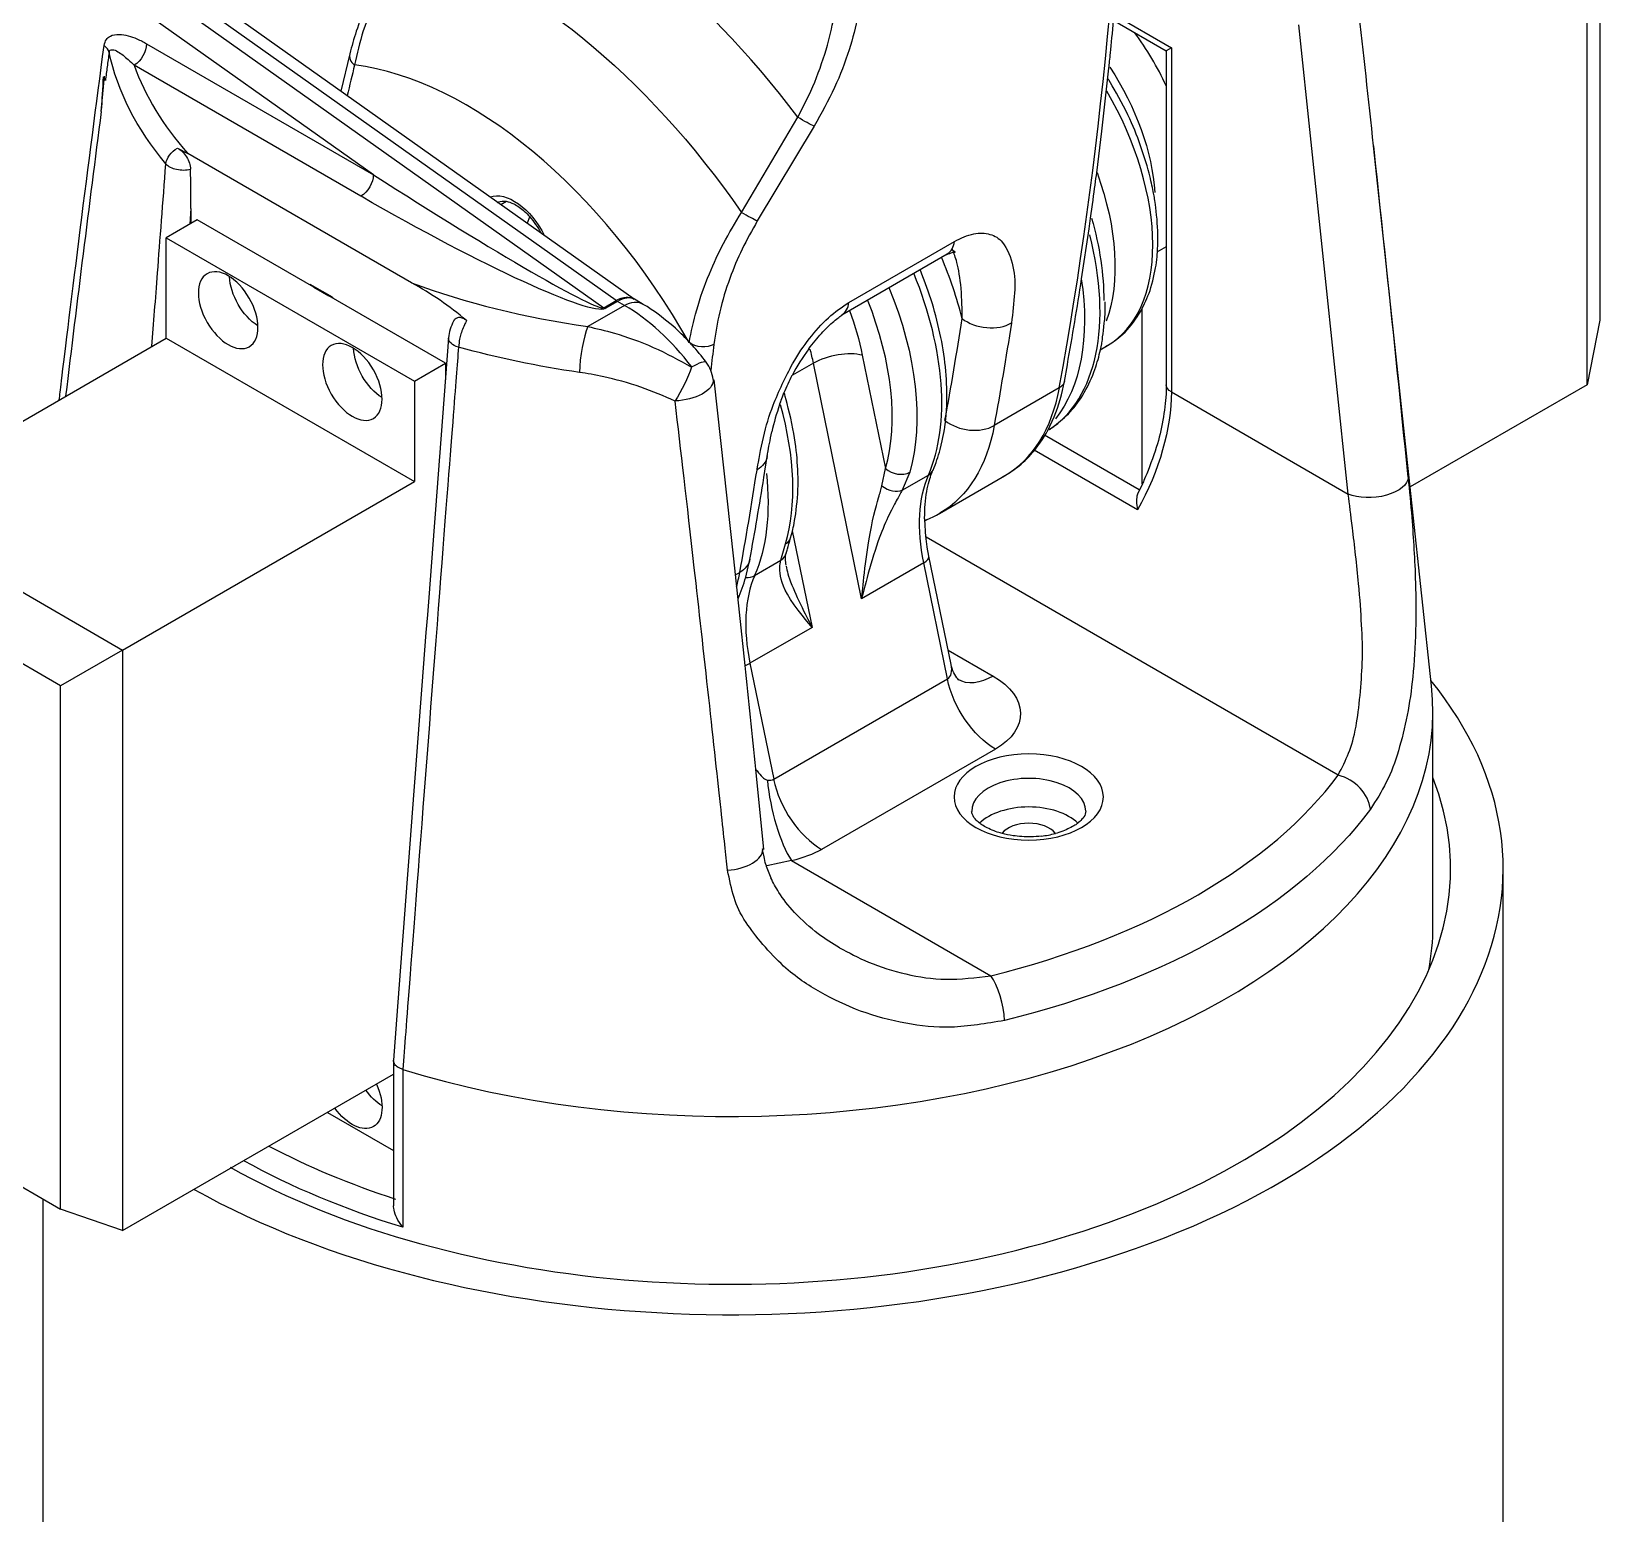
# Model space of a CAD drawing. Extents: x 0.3 to 19.3, y 0 to 10.9.
# Drawn here: x 10.281 to 12.04, y 3.051 to 4.712 of the extents above; entities that cross this region are included whole.
import ezdxf

# ---------------------------------------------------------------- set-up
doc = ezdxf.new("R2010")
doc.units = 0
doc.header["$LTSCALE"] = 0.5
doc.header["$MEASUREMENT"] = 0
doc.layers.add('TANGENT_LINES', color=7, linetype='CONTINUOUS')
doc.layers.add('VISIBLE', color=7, linetype='CONTINUOUS')

msp = doc.modelspace()

# ---------------------------------------------------------------- linework, layer by layer
at = {"layer": 'TANGENT_LINES'}
for p, q in [((10.1735, 4.9337), (10.9226, 4.4026)), ((10.6644, 4.5516), (10.1667, 4.9044)), ((10.9365, 4.4107), (10.3386, 4.8346)), ((11.4947, 4.7312), (11.5593, 4.6939)), ((11.7577, 4.1936), (11.7021, 4.7196)), ((10.41, 4.6985), (10.6644, 4.5516)), ((11.5593, 4.6939), (11.5593, 4.3082)), ((10.6504, 4.5275), (10.3961, 4.6744)), ((11.0772, 4.5095), (11.1404, 4.6162)), ((11.1587, 4.606), (11.0949, 4.4999)), ((10.8135, 4.5217), (10.8074, 4.5181)), ((10.4597, 4.5137), (10.4584, 4.4962)), ((11.1976, 4.4086), (11.3159, 4.4769)), ((10.946, 4.4051), (10.9049, 4.3814)), ((10.9226, 4.4026), (10.9365, 4.4107)), ((10.9381, 4.4097), (10.9242, 4.4016)), ((10.946, 4.4051), (10.9381, 4.4097)), ((11.2126, 4.3493), (11.2386, 4.2224)), ((11.1579, 4.3404), (11.1342, 4.3268)), ((11.2119, 4.0764), (11.1579, 4.3404)), ((11.4336, 4.3126), (11.3605, 4.2704)), ((11.5593, 4.3082), (11.7577, 4.1936)), ((11.5214, 4.1759), (11.4055, 4.2428)), ((11.2347, 4.2028), (11.2386, 4.2224)), ((11.2659, 4.2182), (11.2574, 4.198)), ((11.2574, 4.198), (11.2868, 4.215)), ((11.1341, 4.1524), (11.1563, 4.0442)), ((11.1213, 4.1194), (11.1267, 4.1379)), ((11.7464, 3.8787), (11.2842, 4.1455)), ((11.0919, 4.1025), (11.1213, 4.1194)), ((11.2815, 4.1165), (11.2119, 4.0764)), ((11.3081, 3.9865), (11.2815, 4.1165)), ((11.0752, 4.1057), (11.0701, 4.1027)), ((11.1563, 4.0442), (11.0867, 4.004)), ((11.3089, 4.0188), (11.3595, 3.9896)), ((11.0867, 4.004), (11.1133, 3.874)), ((11.1133, 3.874), (11.3081, 3.9865)), ((11.3619, 3.9078), (11.167, 3.7953)), ((11.1332, 3.7827), (11.1055, 3.7769)), ((11.1332, 3.7827), (11.3567, 3.6537)), ((10.6974, 3.5486), (10.6974, 3.3718)), ((10.2935, 3.4036), (10.2935, 2.6627))]:
    msp.add_line(p, q, dxfattribs=at)
msp.add_arc((46.4203, -0.0561), 36.3634, 172.60784, 173.11433, dxfattribs=at)
for centre, major_axis, ratio, start_param, end_param in [((7.0577, 7.7993), (3.1496, -5.4553), 0.57735, 0.597603, 0.931769), ((10.8678, 4.2866), (0.355, -0.6149), 0.57735, 1.782426, 2.543355), ((10.3484, 4.6886), (-0.0195, 0.0026), 0.653143, 9.627239, 10.291862), ((10.657, 4.6827), (-0.0192, 0.0045), 0.696021, 12.554624, 13.500505), ((11.0652, 4.7542), (-0.6833, 0), 0.57735, 0.203667, 0.470267), ((10.7694, 4.2298), (0.2447, -0.4238), 0.57735, 1.552817, 2.729816), ((11.3645, 4.5734), (0.123, -0.2131), 0.57735, 0, 1.575128), ((10.4493, 4.5673), (-0.0196, 0.0015), 0.521577, 0.491175, 2.143263), ((10.6783, 4.5597), (-0.2446, 0.1568), 0.049154, 1.545386, 3.116182), ((11.2883, 4.4971), (0.0197, -0.0341), 0.57735, 0, 0.652191), ((11.2705, 4.5191), (0.1476, -0.2557), 0.57735, 0.028012, 1.119359), ((11.1139, 4.4287), (0.1575, -0.2728), 0.57735, 1.11556, 1.355412), ((11.093, 4.4166), (0.1476, -0.2557), 0.57735, 0.403696, 1.340802), ((11.0652, 4.7542), (-0.6652, 0), 0.57735, 1.002451, 1.327442), ((10.9357, 4.3789), (0.022, 0.0327), 0.52641, 6.319026, 7.104425), ((10.9242, 4.4177), (0.0098, -0.017), 0.57735, 11.667526, 11.780972), ((10.9381, 4.4257), (0.0098, -0.017), 0.57735, 11.667526, 11.780972), ((10.946, 4.2444), (0.0984, -0.1705), 0.57735, 1.784807, 2.356194), ((11.17, 4.4288), (0.0197, -0.0341), 0.57735, 12.565855, 13.218562), ((11.0513, 4.3925), (0.1378, -0.2387), 0.57735, 0.506098, 1.324045), ((10.9049, 4.3493), (0.0056, 0.039), 0.196742, 0.629647, 2.113177), ((6.9568, 7.741), (3.1299, -5.4212), 0.57735, 0.597603, 0.622516), ((11.3524, 4.4065), (-0.0389, 0.006), 0.663333, 0.881233, 2.45203), ((11.0234, 4.3765), (0.0984, -0.1705), 0.57735, 1.047198, 1.136058), ((11.1848, 4.3332), (-0.0386, -0.0079), 0.408248, 10.109497, 11.680293), ((11.2148, 4.487), (0.1575, -0.2728), 0.57735, 0, 0.597603), ((10.926, 4.3202), (0.1476, -0.2557), 0.57735, 0.506098, 1.1512), ((11.3332, 4.2922), (-0.0387, 0.007), 0.674987, 0.898668, 2.469464), ((11.2525, 4.2304), (-0.0189, 0.0055), 0.714143, 0.969824, 2.54062), ((6.6993, 7.5923), (3.1496, -5.4553), 0.57735, 0.597603, 0.622516), ((11.2739, 4.2284), (-0.0181, 0.0079), 0.750863, 2.634512, 3.141138), ((11.2445, 4.2115), (-0.0171, 0.0097), 0.646172, 1.352054, 2.707864), ((11.1133, 4.15), (-0.0189, 0.0055), 0.714143, 2.54062, 3.141643), ((11.1084, 4.1329), (-0.019, 0.0052), 0.835278, 2.518759, 3.164703), ((11.2681, 4.1201), (-0.0193, -0.0039), 0.408248, 2.255516, 3.134717), ((10.8564, 4.28), (0.1575, -0.2728), 0.57735, 0.526672, 0.597603), ((11.2211, 3.968), (0.0984, -0.1705), 0.57735, 9.828474, 10.471976), ((11.079, 4.1159), (-0.0181, 0.0079), 0.750863, 2.033668, 2.634512), ((11.0732, 4.0076), (-0.0193, -0.0039), 0.408248, 1.903814, 2.255516), ((11.2899, 4.0137), (0.0189, -0.0268), 0.488796, -0.043865, 0.842213), ((11.095, 3.9012), (-0.0189, 0.0268), 0.488796, 2.686211, 3.097728), ((11.1332, 3.847), (0.0168, -0.0769), 0.288412, 10.587847, 11.919148), ((11.167, 3.8596), (0.0394, -0.0682), 0.57735, 10.471976, 11.780972), ((11.3993, 3.838), (-0.064, 0), 0.57735, 9.426547, 12.574021), ((11.0652, 4.047), (-0.741, 0), 0.57735, 1.975117, 2.737272), ((11.7464, 3.8465), (0.0316, -0.0234), 0.750662, 0.594967, 2.078497), ((11.0617, 3.7918), (-0.0392, -0.004), 0.501704, 1.515132, 3.111811), ((11.3567, 3.6215), (0.0094, -0.0382), 0.321205, 1.002436, 2.485966), ((11.0652, 3.7898), (-0.7677, 0), 0.57735, 0.830285, 1.059078)]:
    msp.add_ellipse(centre, major_axis=major_axis, ratio=ratio, start_param=start_param, end_param=end_param, dxfattribs=at)
at = {"layer": 'TANGENT_LINES', "extrusion": (0, 0, -1)}
for centre, major_axis, ratio, start_param, end_param in [((10.8102, 4.2533), (-0.3143, 0.5443), 0.57735, 0.543992, 1.429833), ((10.3961, 4.6905), (-0.0098, -0.017), 0.57735, 10.210176, 11.780972), ((11.0652, 4.7395), (0.7029, 0), 0.57735, 2.693901, 3.015928), ((7.2456, 7.5766), (-2.4705, 4.279), 0.57735, 2.591447, 2.601404), ((11.1449, 4.6154), (0.0169, -0.0101), 0.085841, 0.556545, 1.788844), ((10.4493, 4.5673), (-0.0151, -0.0126), 0.73603, 0.636603, 1.850597), ((10.6504, 4.5436), (-0.0098, -0.017), 0.57735, 10.210176, 11.780972), ((11.3221, 4.5489), (-0.123, 0.2131), 0.57735, 1.869718, 2.693155), ((10.6783, 4.5436), (-0.2471, 0.1408), 0.097721, 9.481865, 11.052661), ((10.8221, 4.4724), (-0.0305, 0.0528), 0.57735, 0.11027, 1.687419), ((11.0811, 4.5095), (0.0169, -0.0102), 0.105017, 0.546622, 1.742353), ((11.2531, 4.5091), (-0.1476, 0.2557), 0.57735, 2.17073, 2.92279), ((10.9357, 4.3789), (-0.0204, -0.0337), 0.560727, 8.629005, 9.465042), ((11.0652, 4.4006), (-0.1476, 0.2557), 0.57735, 1.80079, 2.635495), ((10.946, 4.373), (-0.0197, -0.0341), 0.57735, 2.356194, 3.141802), ((11.0513, 4.3925), (-0.1181, 0.2046), 0.57735, 1.859766, 2.094395), ((6.9846, 7.7571), (-3.1496, 5.4553), 0.57735, 2.519076, 2.54399), ((10.7682, 4.3671), (0.0196, -0.0015), 0.521594, 1.97849, 3.142592), ((11.0324, 4.3715), (0.0196, -0.0023), 0.644392, 0.715132, 2.285928), ((11.0652, 4.7248), (0.7044, 0), 0.57735, 1.81415, 2.019294), ((6.6262, 7.5502), (-3.1496, 5.4553), 0.57735, 2.480327, 2.486413), ((11.0062, 4.3178), (0.0176, 0.0352), 0.1661, 0.942635, 2.081002), ((11.0062, 4.3178), (-0.0314, -0.0238), 0.173408, 2.197196, 3.141593), ((11.0062, 4.3178), (0.0391, 0.0043), 0.494078, 0.034647, 1.713967), ((11.42, 4.3235), (0.0194, -0.0035), 0.674987, 12.565861, 13.238499), ((11.5733, 4.3162), (0.0197, 0), 0.57735, 2.356194, 3.141593), ((11.4201, 4.2278), (-0.0984, -0.1705), 0.57735, 10.210176, 10.966633), ((11.1418, 4.4448), (-0.1575, 0.2728), 0.57735, 2.54399, 3.138803), ((11.0671, 4.2418), (0.0389, -0.006), 0.663333, 12.562614, 13.255933), ((10.8982, 4.3041), (-0.1476, 0.2557), 0.57735, 2.222465, 2.737896), ((11.416, 4.0805), (-0.0984, 0.1705), 0.57735, 11.519173, 12.162674), ((11.7855, 4.2097), (0.0392, 0.004), 0.501704, 0.053636, 2.410845), ((11.0479, 4.1275), (0.0387, -0.007), 0.674987, 12.565861, 13.238499), ((11.3619, 3.9721), (-0.0394, 0.0682), 0.57735, 10.210176, 11.519173), ((11.3595, 4.0539), (-0.0394, -0.0682), 0.57735, 11.780972, 12.567086), ((11.2899, 3.9494), (0.1002, -0.003), 0.576658, 11.746353, 13.317149), ((11.0652, 4.0176), (0.7802, 0), 0.57735, 0.404321, 1.166476), ((11.095, 3.8369), (-0.1002, 0.003), 0.576658, 3.892371, 4.303888), ((11.0652, 3.7737), (0.7874, 0), 0.57735, 2.056873, 2.337443)]:
    msp.add_ellipse(centre, major_axis=major_axis, ratio=ratio, start_param=start_param, end_param=end_param, dxfattribs=at)
msp.add_ellipse((11.3993, 3.8541), major_axis=(0.0837, 0), ratio=0.57735, dxfattribs=at)
at = {"layer": 'TANGENT_LINES'}
for points, knots in [([(10.7039, 4.813), (10.6974, 4.8031), (10.6843, 4.7833), (10.6682, 4.7524), (10.6518, 4.7131), (10.646, 4.6873), (10.6431, 4.6747)], [0, 0, 0, 0, 0.24114, 0.481101, 0.745019, 1, 1, 1, 1]), ([(11.1404, 4.6162), (11.147, 4.6291), (11.1601, 4.6549), (11.1741, 4.6965), (11.1821, 4.7319), (11.1836, 4.7553), (11.1844, 4.7669)], [0, 0, 0, 0, 0.262919, 0.52587, 0.765403, 1, 1, 1, 1]), ([(11.2122, 4.766), (11.2111, 4.7542), (11.2087, 4.7298), (11.1984, 4.691), (11.1824, 4.6486), (11.1667, 4.6204), (11.1587, 4.606)], [0, 0, 0, 0, 0.230412, 0.473001, 0.731404, 1, 1, 1, 1]), ([(10.312, 4.2993), (10.3127, 4.3047), (10.3151, 4.3251), (10.337, 4.5034), (10.3536, 4.6301), (10.3623, 4.6967)], [0, 0, 0, 0, 0.144681, 0.550802, 1, 1, 1, 1]), ([(10.3623, 4.6967), (10.363, 4.699), (10.3643, 4.7036), (10.3695, 4.7078), (10.38, 4.7104), (10.3992, 4.7046), (10.4067, 4.7004), (10.41, 4.6985)], [0, 0, 0, 0, 0.162548, 0.313036, 0.510269, 0.783573, 1, 1, 1, 1]), ([(10.3679, 4.6886), (10.3672, 4.6833), (10.3658, 4.6727), (10.3644, 4.6625), (10.3638, 4.6574)], [0, 0, 0, 0, 0.505767, 1, 1, 1, 1]), ([(10.3679, 4.6886), (10.3681, 4.6893), (10.3685, 4.6905), (10.3692, 4.6913), (10.3723, 4.6922), (10.3783, 4.6898), (10.3895, 4.681), (10.394, 4.6764), (10.3961, 4.6744)], [0, 0, 0, 0, 0.10364, 0.179418, 0.301541, 0.488625, 0.771159, 1, 1, 1, 1]), ([(10.416, 4.3593), (10.418, 4.3854), (10.4224, 4.4432), (10.4283, 4.5211), (10.4316, 4.5638)], [0, 0, 0, 0, 0.450737, 1, 1, 1, 1]), ([(11.0184, 4.3634), (11.0209, 4.3754), (11.0259, 4.4003), (11.0407, 4.441), (11.0563, 4.4748), (11.0701, 4.4977), (11.0772, 4.5095)], [0, 0, 0, 0, 0.243853, 0.504561, 0.747566, 1, 1, 1, 1]), ([(11.0949, 4.4999), (11.089, 4.4894), (11.0772, 4.4684), (11.0636, 4.4356), (11.0517, 4.398), (11.048, 4.3736), (11.0462, 4.3615)], [0, 0, 0, 0, 0.246545, 0.49205, 0.749776, 1, 1, 1, 1]), ([(11.3159, 4.4769), (11.3232, 4.4805), (11.3369, 4.4871), (11.3563, 4.4861), (11.3721, 4.477), (11.3837, 4.4481), (11.3841, 4.419), (11.3813, 4.3969), (11.3799, 4.3854)], [0, 0, 0, 0, 0.161971, 0.304642, 0.441891, 0.623409, 0.805443, 1, 1, 1, 1]), ([(11.3246, 4.3904), (11.3246, 4.3912), (11.3247, 4.3943), (11.3242, 4.4259), (11.3195, 4.4527), (11.3156, 4.4633), (11.3139, 4.4677)], [0, 0, 0, 0, 0.107214, 0.440252, 0.766511, 1, 1, 1, 1]), ([(11.0946, 4.2207), (11.0947, 4.2214), (11.0951, 4.2246), (11.1019, 4.2608), (11.1115, 4.2927), (11.1335, 4.3405), (11.1525, 4.3676), (11.1738, 4.3923), (11.1898, 4.4033), (11.1976, 4.4086)], [0, 0, 0, 0, 0.04726, 0.202058, 0.365098, 0.554486, 0.70912, 0.858056, 1, 1, 1, 1]), ([(10.7688, 4.3882), (10.7684, 4.3876), (10.7673, 4.3858), (10.7622, 4.3731), (10.7609, 4.3675), (10.7602, 4.3616), (10.7597, 4.3583)], [0, 0, 0, 0, 0.152074, 0.489464, 0.722467, 1, 1, 1, 1]), ([(10.9049, 4.3814), (10.9144, 4.3793), (10.9355, 4.3745), (10.9795, 4.3591), (11.0072, 4.3438), (11.0212, 4.3361)], [0, 0, 0, 0, 0.287441, 0.640086, 1, 1, 1, 1]), ([(10.7597, 4.3583), (10.759, 4.3481), (10.7566, 4.3175), (10.7464, 4.1861), (10.7057, 3.6579), (10.6993, 3.5744), (10.6973, 3.5486)], [0, 0, 0, 0, 0.113831, 0.341486, 0.796748, 1, 1, 1, 1]), ([(11.0027, 4.298), (10.9902, 4.3034), (10.9651, 4.3144), (10.9234, 4.3256), (10.9041, 4.3287), (10.8955, 4.3301)], [0, 0, 0, 0, 0.352621, 0.711165, 1, 1, 1, 1]), ([(11.0615, 3.772), (11.0596, 3.79), (11.0538, 3.8442), (11.0237, 4.1186), (11.0093, 4.242), (11.0027, 4.298)], [0, 0, 0, 0, 0.214436, 0.643637, 1, 1, 1, 1]), ([(11.8247, 4.2126), (11.8262, 4.1972), (11.829, 4.168), (11.8315, 4.1314), (11.8333, 4.0935), (11.8338, 4.0408), (11.8306, 3.989), (11.8245, 3.9461), (11.8146, 3.9057), (11.8016, 3.8701), (11.7888, 3.8502), (11.7825, 3.8404)], [0, 0, 0, 0, 0.115002, 0.217808, 0.322653, 0.447223, 0.571243, 0.683762, 0.793791, 0.89883, 1, 1, 1, 1]), ([(11.2119, 4.0764), (11.2119, 4.0764), (11.212, 4.0774), (11.2186, 4.1462), (11.2303, 4.1875), (11.2336, 4.1989), (11.2347, 4.2028)], [0, 0, 0, 0, 0.032772, 0.447763, 0.809657, 1, 1, 1, 1]), ([(11.2574, 4.198), (11.2555, 4.1945), (11.2497, 4.1841), (11.229, 4.1455), (11.2121, 4.0773), (11.2119, 4.0764), (11.2119, 4.0764)], [0, 0, 0, 0, 0.189597, 0.552413, 0.967928, 1, 1, 1, 1]), ([(11.7464, 3.8787), (11.7506, 3.8869), (11.7592, 3.9041), (11.7679, 3.9336), (11.7747, 4.0048), (11.7727, 4.0468), (11.7698, 4.0934), (11.7624, 4.1554), (11.7591, 4.182), (11.7577, 4.1936)], [0, 0, 0, 0, 0.111712, 0.231728, 0.41163, 0.55248, 0.698214, 0.867675, 1, 1, 1, 1]), ([(11.1563, 4.0442), (11.1562, 4.0443), (11.1558, 4.0447), (11.1236, 4.0819), (11.1192, 4.1093), (11.1207, 4.1168), (11.1213, 4.1194)], [0, 0, 0, 0, 0.034716, 0.463561, 0.811337, 1, 1, 1, 1]), ([(11.1274, 4.1128), (11.1284, 4.1075), (11.1308, 4.0938), (11.1559, 4.0448), (11.1562, 4.0443), (11.1563, 4.0442)], [0, 0, 0, 0, 0.376414, 0.953499, 1, 1, 1, 1]), ([(11.093, 3.8854), (11.0952, 3.8826), (11.0989, 3.8779), (11.1027, 3.8744), (11.1051, 3.8735), (11.1062, 3.8731)], [0, 0, 0, 0, 0.429568, 0.738741, 1, 1, 1, 1]), ([(11.3721, 3.6035), (11.3518, 3.6001), (11.3127, 3.5935), (11.2614, 3.599), (11.2103, 3.6125), (11.1647, 3.6347), (11.1234, 3.6616), (11.0809, 3.712), (11.068, 3.7401), (11.0637, 3.7613), (11.0615, 3.772)], [0, 0, 0, 0, 0.139783, 0.268537, 0.398893, 0.525832, 0.654017, 0.79852, 0.898725, 1, 1, 1, 1]), ([(11.1869, 3.6851), (11.1975, 3.6795), (11.2195, 3.6677), (11.2618, 3.6545), (11.3065, 3.6475), (11.3397, 3.6516), (11.3567, 3.6537)], [0, 0, 0, 0, 0.228147, 0.478152, 0.731853, 1, 1, 1, 1])]:
    msp.add_open_spline(points, degree=3, knots=knots, dxfattribs=at)
at = {"layer": 'VISIBLE'}
for p, q in [((12.0256, 4.3162), (12.0256, 4.9671)), ((12.0396, 4.9752), (12.0396, 4.3885)), ((10.9569, 4.4121), (10.3849, 4.8177)), ((11.4941, 4.7249), (11.5536, 4.6906)), ((10.6379, 4.6872), (10.6277, 4.6455)), ((11.5593, 4.6939), (11.5536, 4.6906)), ((11.5536, 4.6906), (11.5536, 4.3162)), ((10.3592, 4.6224), (10.3628, 4.6621)), ((10.3638, 4.6574), (10.3616, 4.6614)), ((11.4863, 4.6442), (11.4892, 4.671)), ((11.4813, 4.6006), (11.4863, 4.6442)), ((11.4755, 4.5538), (11.4813, 4.6006)), ((10.4446, 4.5815), (10.4561, 4.5754)), ((10.7072, 4.4305), (10.4561, 4.5754)), ((11.8511, 3.9787), (11.7861, 4.5841)), ((10.4597, 4.5137), (10.4597, 4.497)), ((10.8396, 4.5042), (10.8367, 4.4974)), ((11.467, 4.4911), (11.4687, 4.5029)), ((10.4667, 4.501), (10.4319, 4.4809)), ((10.5975, 4.4255), (10.4667, 4.501)), ((11.4586, 4.4348), (11.467, 4.4911)), ((10.4319, 4.3684), (10.4319, 4.4809)), ((10.4319, 4.4809), (10.7103, 4.3202)), ((11.5536, 4.471), (11.5431, 4.465)), ((11.1897, 4.3947), (11.308, 4.463)), ((10.5935, 4.4278), (10.5933, 4.4288)), ((10.5933, 4.4288), (10.5933, 4.4279)), ((10.6184, 4.4143), (10.5933, 4.4288)), ((10.5975, 4.4255), (10.6142, 4.4158)), ((10.7451, 4.3403), (10.6142, 4.4158)), ((10.6184, 4.4143), (10.6184, 4.4134)), ((10.9571, 4.412), (10.9569, 4.4121)), ((10.9656, 4.4071), (10.9571, 4.412)), ((11.5266, 4.2053), (11.5266, 4.4019)), ((12.0396, 4.3885), (12.0256, 4.3162)), ((10.1048, 4.1796), (10.4319, 4.3684)), ((10.4319, 4.3684), (10.7103, 4.2077)), ((10.7486, 4.3687), (10.7384, 4.2356)), ((11.0216, 4.3608), (11.0191, 4.3636)), ((11.4798, 4.3553), (11.4812, 4.3621)), ((11.4793, 4.3555), (11.4875, 4.3603)), ((10.7103, 4.3202), (10.7451, 4.3403)), ((10.7451, 4.3403), (10.7451, 4.3219)), ((11.4393, 4.32), (11.4427, 4.3387)), ((10.7103, 4.3202), (10.7103, 4.2077)), ((11.0685, 4.121), (11.0465, 4.3216)), ((12.0256, 4.3162), (11.8272, 4.2016)), ((11.3055, 4.2711), (11.3064, 4.2789)), ((11.4206, 4.265), (11.4278, 4.2802)), ((11.4143, 4.2545), (11.4187, 4.2616)), ((11.5232, 4.1983), (11.417, 4.2596)), ((11.3, 4.2435), (11.3024, 4.2532)), ((11.4057, 4.2427), (11.4143, 4.2545)), ((11.1023, 4.2122), (11.106, 4.2357)), ((11.3854, 4.2229), (11.3884, 4.2254)), ((10.3831, 4.0188), (10.7103, 4.2077)), ((11.2992, 4.172), (11.3723, 4.2142)), ((11.3689, 4.2123), (11.3788, 4.2182)), ((11.5269, 4.2052), (11.5213, 4.1936)), ((10.1048, 4.1796), (10.3831, 4.0188)), ((11.1322, 4.1445), (11.1343, 4.1522)), ((11.2839, 4.1457), (11.2826, 4.165)), ((11.2874, 4.1241), (11.2855, 4.134)), ((11.0812, 4.0014), (11.0685, 4.121)), ((11.082, 4.1004), (11.0866, 4.1204)), ((11.1266, 4.1239), (11.1274, 4.1277)), ((11.3122, 4.0027), (11.2874, 4.1241)), ((10.3135, 3.9787), (10.0908, 4.1072)), ((10.3831, 4.0188), (10.3135, 3.9787)), ((10.3831, 4.0188), (10.3831, 3.3679)), ((10.3135, 3.392), (10.3135, 3.9787)), ((11.8526, 3.7094), (11.8526, 3.9505)), ((11.1024, 3.7951), (11.0932, 3.8854)), ((11.9313, 2.8897), (11.9313, 3.7737)), ((10.6903, 3.6043), (10.6869, 3.5589)), ((10.6869, 3.5584), (10.6869, 3.3959)), ((10.3831, 3.3679), (10.6869, 3.5433)), ((10.0908, 3.5206), (10.3135, 3.392)), ((10.6128, 3.5005), (10.6869, 3.4577)), ((10.3831, 3.3679), (10.3135, 3.392))]:
    msp.add_line(p, q, dxfattribs=at)
for centre, radius, start, end in [((-34.5994, -0.3911), 46.6515, 6.12197, 6.31524), ((9.6282, 4.6876), 0.7339, 354.9045, 357.9551), ((-48.0191, -1.8248), 60.1477, 5.760868, 6.11658), ((8.3172, 4.514), 2.1425, 359.9927, 1.1749), ((10.7712, 4.4432), 0.0921, 27.9889, 41.8758), ((7.0098, 5.1248), 4.502, 349.945, 351.1838), ((10.5342, 4.1122), 0.3622, 49.6345, 61.4738), ((10.7964, 4.3643), 0.048, 151.3007, 174.5584), ((10.807, 4.1671), 0.2892, 37.1123, 42.0619), ((11.3417, 4.2167), 0.2351, 143.5487, 152.1298), ((11.0062, 4.3178), 0.0394, 6.3068, 37.1521), ((11.3084, 4.2345), 0.1974, 152.189, 158.4291), ((11.2504, 4.353), 0.1918, 337.6719, 350.088), ((11.4048, 4.196), 0.3013, 161.0344, 167.0633), ((11.1332, 4.2891), 0.1729, 336.6563, 344.7204), ((11.3075, 4.3232), 0.127, 309.5898, 320.631), ((893.4587, -63.3375), 885.3029, 175.6224848, 175.6634603), ((6.674, 4.9224), 4.4849, 349.6986, 350.8876), ((11.2334, 4.286), 0.1316, 292.1628, 300.2887), ((10.8962, 4.1526), 0.1929, 336.7026, 344.3292), ((-39.2668, -1.2763), 50.6239, 5.85216, 5.98414), ((11.4008, 3.9212), 0.1117, 276.5197, 284.7069), ((11.2139, 3.8115), 0.1144, 196.7618, 204.7699)]:
    msp.add_arc(centre, radius, start, end, dxfattribs=at)
for centre, major_axis, ratio, start_param, end_param in [((11.441, 4.6216), (0.0984, -0.1705), 0.57735, 1.414462, 1.770953), ((11.0652, 3.7737), (-0.8661, 0), 0.57735, 0.802444, 3.577251), ((11.0652, 3.9505), (-0.7874, 0), 0.57735, 1.08472, 3.203496), ((11.0652, 3.7737), (-0.8071, 0), 0.57735, 0.801435, 3.362907), ((11.3993, 3.8059), (-0.064, 0), 0.57735, 9.962059, 12.030617), ((11.3993, 3.8059), (-0.0325, 0), 0.57735, 9.843013, 12.147605), ((11.0617, 3.7918), (-0.0392, -0.004), 0.501704, 3.111811, 3.139633), ((11.0652, 3.7094), (-0.7874, 0), 0.57735, 3.033104, 3.141593), ((11.0652, 3.9505), (-0.7874, 0), 0.57735, 1.084689, 1.08472)]:
    msp.add_ellipse(centre, major_axis=major_axis, ratio=ratio, start_param=start_param, end_param=end_param, dxfattribs=at)
at = {"layer": 'VISIBLE', "extrusion": (0, 0, -1)}
for centre, major_axis, ratio, start_param, end_param in [((11.402, 4.5991), (-0.0984, 0.1705), 0.57735, 1.473403, 2.276998), ((10.4458, 4.5653), (-0.0095, 0.0165), 0.57735, 0.694121, 2.332123), ((11.2834, 4.5266), (-0.1415, 0.2451), 0.57735, 1.98344, 2.358485), ((10.5363, 4.4199), (-0.0236, 0.0409), 0.57735, 10.252762, 11.738386), ((10.6755, 4.3395), (-0.0236, 0.0409), 0.57735, 10.252762, 11.738386), ((11.0062, 4.3178), (0.0391, 0.0043), 0.494078, 0, 0.034647), ((10.6407, 3.5254), (-0.0236, 0.0409), 0.57735, 1.733559, 4.549626), ((10.6755, 3.5455), (-0.0236, 0.0409), 0.57735, 10.252762, 10.832811)]:
    msp.add_ellipse(centre, major_axis=major_axis, ratio=ratio, start_param=start_param, end_param=end_param, dxfattribs=at)
for centre in [(10.5015, 4.3998), (10.6407, 4.3194)]:
    msp.add_ellipse(centre, major_axis=(-0.0236, 0.0409), ratio=0.57735, dxfattribs=at)
at = {"layer": 'VISIBLE'}
for points, knots in [([(10.7001, 4.8178), (10.6959, 4.8117), (10.6866, 4.7984), (10.6697, 4.7701), (10.656, 4.7418), (10.6447, 4.7129), (10.6401, 4.6956), (10.6379, 4.6873)], [0, 0, 0, 0, 0.179484, 0.392446, 0.603048, 0.809305, 1, 1, 1, 1]), ([(11.4892, 4.671), (11.4897, 4.6762), (11.4911, 4.6889), (11.4932, 4.7113), (11.4945, 4.7246)], [0, 0, 0, 0, 0.407091, 1, 1, 1, 1]), ([(11.539, 4.5327), (11.5377, 4.539), (11.5347, 4.5538), (11.523, 4.5903), (11.5103, 4.621), (11.4901, 4.6565), (11.4882, 4.6594), (11.4878, 4.6601)], [0, 0, 0, 0, 0.184603, 0.429156, 0.67683, 0.925834, 1, 1, 1, 1]), ([(11.4687, 4.5029), (11.4706, 4.5168), (11.4736, 4.5391), (11.475, 4.5498), (11.4755, 4.5538)], [0, 0, 0, 0, 0.621812, 1, 1, 1, 1]), ([(10.8033, 4.5206), (10.8037, 4.5209), (10.8048, 4.5218), (10.8122, 4.5223), (10.8131, 4.522), (10.8134, 4.5219)], [0, 0, 0, 0, 0.266224, 0.789108, 1, 1, 1, 1]), ([(10.8134, 4.5219), (10.8161, 4.5212), (10.8221, 4.5196), (10.8337, 4.5112), (10.8379, 4.5066), (10.8398, 4.5046)], [0, 0, 0, 0, 0.307529, 0.693785, 1, 1, 1, 1]), ([(11.5436, 4.4647), (11.544, 4.4707), (11.5449, 4.4845), (11.5418, 4.5182), (11.5398, 4.5286), (11.539, 4.5327)], [0, 0, 0, 0, 0.317774, 0.729744, 1, 1, 1, 1]), ([(11.3073, 4.4621), (11.3096, 4.4631), (11.3133, 4.4647), (11.3149, 4.4649), (11.3154, 4.465)], [0, 0, 0, 0, 0.648611, 1, 1, 1, 1]), ([(11.3154, 4.465), (11.3161, 4.465), (11.3171, 4.465), (11.3164, 4.4652), (11.3143, 4.4668), (11.3141, 4.4672), (11.314, 4.4673)], [0, 0, 0, 0, 0.287146, 0.42229, 0.820025, 1, 1, 1, 1]), ([(11.5267, 4.4019), (11.5302, 4.4091), (11.5373, 4.4242), (11.5428, 4.4529), (11.5434, 4.4614), (11.5436, 4.4647)], [0, 0, 0, 0, 0.365494, 0.75544, 1, 1, 1, 1]), ([(11.3064, 4.2789), (11.3069, 4.2854), (11.3082, 4.3006), (11.3065, 4.3372), (11.3004, 4.3739), (11.2901, 4.4127), (11.2817, 4.4347), (11.2776, 4.4453)], [0, 0, 0, 0, 0.159016, 0.366135, 0.57905, 0.796557, 1, 1, 1, 1]), ([(11.0191, 4.3636), (11.0143, 4.3687), (11.0038, 4.3798), (10.9783, 4.3997), (10.9693, 4.405), (10.9656, 4.4071)], [0, 0, 0, 0, 0.335111, 0.733902, 1, 1, 1, 1]), ([(11.4845, 4.3897), (11.4847, 4.3917), (11.485, 4.3967), (11.485, 4.4046), (11.4851, 4.4093)], [0, 0, 0, 0, 0.42121, 1, 1, 1, 1]), ([(11.4853, 4.359), (11.488, 4.3606), (11.4949, 4.3646), (11.5124, 4.3781), (11.526, 4.4004), (11.5266, 4.4016), (11.5267, 4.4019)], [0, 0, 0, 0, 0.22725, 0.573452, 0.924653, 1, 1, 1, 1]), ([(10.7543, 4.3874), (10.7546, 4.388), (10.7553, 4.3895), (10.7592, 4.3923), (10.7635, 4.3917), (10.7675, 4.3894), (10.7684, 4.3885), (10.7688, 4.3882)], [0, 0, 0, 0, 0.163673, 0.394865, 0.622961, 0.857652, 1, 1, 1, 1]), ([(11.1525, 4.3564), (11.1574, 4.3625), (11.1664, 4.374), (11.1778, 4.3854), (11.189, 4.3937), (11.1899, 4.3943), (11.1901, 4.3944)], [0, 0, 0, 0, 0.35008, 0.659584, 0.923368, 1, 1, 1, 1]), ([(11.4812, 4.3621), (11.4812, 4.3624), (11.4815, 4.3639), (11.4832, 4.378), (11.4845, 4.3897)], [0, 0, 0, 0, 0.172679, 1, 1, 1, 1]), ([(11.4282, 4.27), (11.4343, 4.275), (11.4467, 4.2853), (11.4624, 4.3071), (11.4742, 4.3331), (11.478, 4.3482), (11.4798, 4.3553)], [0, 0, 0, 0, 0.241703, 0.498836, 0.763816, 1, 1, 1, 1]), ([(11.5536, 4.3162), (11.5535, 4.3119), (11.5534, 4.3014), (11.5493, 4.2711), (11.5424, 4.2436), (11.5297, 4.2112), (11.5275, 4.2066), (11.5269, 4.2052)], [0, 0, 0, 0, 0.164252, 0.399867, 0.644218, 0.894701, 1, 1, 1, 1]), ([(11.1199, 4.2939), (11.1199, 4.294), (11.1201, 4.2944), (11.1226, 4.3012), (11.1248, 4.3071)], [0, 0, 0, 0, 0.12842, 1, 1, 1, 1]), ([(11.1343, 4.1522), (11.1349, 4.1547), (11.1367, 4.1618), (11.1414, 4.1954), (11.1401, 4.2303), (11.1366, 4.2637), (11.1259, 4.3046), (11.1253, 4.3067), (11.1252, 4.3071)], [0, 0, 0, 0, 0.105502, 0.307697, 0.516842, 0.732245, 0.952666, 1, 1, 1, 1]), ([(11.106, 4.2358), (11.1061, 4.237), (11.1067, 4.241), (11.1094, 4.2543), (11.1112, 4.2634)], [0, 0, 0, 0, 0.305948, 1, 1, 1, 1]), ([(11.3024, 4.2532), (11.3033, 4.2582), (11.3049, 4.2661), (11.3053, 4.2698), (11.3055, 4.2711)], [0, 0, 0, 0, 0.628203, 1, 1, 1, 1]), ([(11.4187, 4.2616), (11.4193, 4.2626), (11.4202, 4.2642), (11.4205, 4.2648), (11.4206, 4.265)], [0, 0, 0, 0, 0.648823, 1, 1, 1, 1]), ([(11.4227, 4.2662), (11.424, 4.267), (11.4262, 4.2685), (11.4276, 4.2695), (11.4282, 4.27)], [0, 0, 0, 0, 0.572678, 1, 1, 1, 1]), ([(11.3788, 4.2182), (11.3815, 4.2201), (11.3848, 4.2225), (11.3853, 4.2229), (11.3854, 4.2229)], [0, 0, 0, 0, 0.797823, 1, 1, 1, 1]), ([(11.2826, 4.165), (11.2826, 4.1657), (11.2825, 4.1684), (11.2832, 4.1939), (11.2892, 4.2141), (11.2912, 4.2189), (11.2919, 4.2206)], [0, 0, 0, 0, 0.121684, 0.482434, 0.820103, 1, 1, 1, 1]), ([(11.5214, 4.1937), (11.5211, 4.193), (11.5204, 4.191), (11.5199, 4.184), (11.5213, 4.1761), (11.5214, 4.1759), (11.5214, 4.1759)], [0, 0, 0, 0, 0.214606, 0.587885, 0.954793, 1, 1, 1, 1]), ([(11.1273, 4.1277), (11.1277, 4.129), (11.1287, 4.1326), (11.1309, 4.14), (11.1322, 4.1445)], [0, 0, 0, 0, 0.38225, 1, 1, 1, 1]), ([(11.2855, 4.134), (11.2852, 4.1359), (11.2846, 4.1396), (11.2842, 4.1437), (11.2839, 4.1457)], [0, 0, 0, 0, 0.489873, 1, 1, 1, 1]), ([(11.1272, 4.1138), (11.1269, 4.1163), (11.1263, 4.1206), (11.1265, 4.1229), (11.1266, 4.1239)], [0, 0, 0, 0, 0.599195, 1, 1, 1, 1]), ([(11.3212, 3.985), (11.3208, 3.9853), (11.3195, 3.9865), (11.3146, 3.9935), (11.313, 3.9995), (11.3122, 4.0027)], [0, 0, 0, 0, 0.192762, 0.577713, 1, 1, 1, 1]), ([(11.3447, 3.8244), (11.3432, 3.8255), (11.3402, 3.8279), (11.3357, 3.8341), (11.3354, 3.8368), (11.3353, 3.8379)], [0, 0, 0, 0, 0.34185, 0.727547, 1, 1, 1, 1]), ([(11.4632, 3.8381), (11.4632, 3.8371), (11.463, 3.8346), (11.4592, 3.8287), (11.4557, 3.8259), (11.454, 3.8245)], [0, 0, 0, 0, 0.256773, 0.627927, 1, 1, 1, 1]), ([(11.3698, 3.8131), (11.3681, 3.8135), (11.3637, 3.8145), (11.3494, 3.8208), (11.346, 3.8234), (11.3447, 3.8244)], [0, 0, 0, 0, 0.281486, 0.7265, 1, 1, 1, 1]), ([(11.454, 3.8245), (11.4532, 3.8239), (11.4509, 3.8221), (11.4375, 3.8153), (11.4317, 3.8138), (11.4291, 3.8132)], [0, 0, 0, 0, 0.219592, 0.659864, 1, 1, 1, 1]), ([(11.4135, 3.8102), (11.4097, 3.8098), (11.4013, 3.809), (11.3816, 3.8102), (11.3734, 3.8122), (11.3698, 3.8131)], [0, 0, 0, 0, 0.305972, 0.694518, 1, 1, 1, 1]), ([(11.1044, 3.7785), (11.103, 3.7844), (11.1011, 3.7927), (11.1009, 3.7951), (11.1009, 3.7958)], [0, 0, 0, 0, 0.704912, 1, 1, 1, 1]), ([(11.1869, 3.6851), (11.1791, 3.6899), (11.1627, 3.7), (11.1363, 3.7236), (11.1189, 3.7461), (11.1128, 3.7581), (11.11, 3.7635)], [0, 0, 0, 0, 0.253512, 0.538386, 0.792503, 1, 1, 1, 1]), ([(10.6973, 3.5486), (10.6955, 3.5493), (10.692, 3.5507), (10.6883, 3.5537), (10.6868, 3.5576), (10.6869, 3.5586), (10.6869, 3.5589)], [0, 0, 0, 0, 0.311485, 0.595863, 0.852815, 1, 1, 1, 1]), ([(10.6974, 3.3718), (10.6973, 3.3718), (10.6972, 3.372), (10.6909, 3.3806), (10.6878, 3.3877), (10.6868, 3.3955), (10.6869, 3.3959), (10.6869, 3.3959)], [0, 0, 0, 0, 0.036262, 0.352272, 0.677, 0.944907, 1, 1, 1, 1])]:
    msp.add_open_spline(points, degree=3, knots=knots, dxfattribs=at)

doc.saveas('drawing.dxf')
